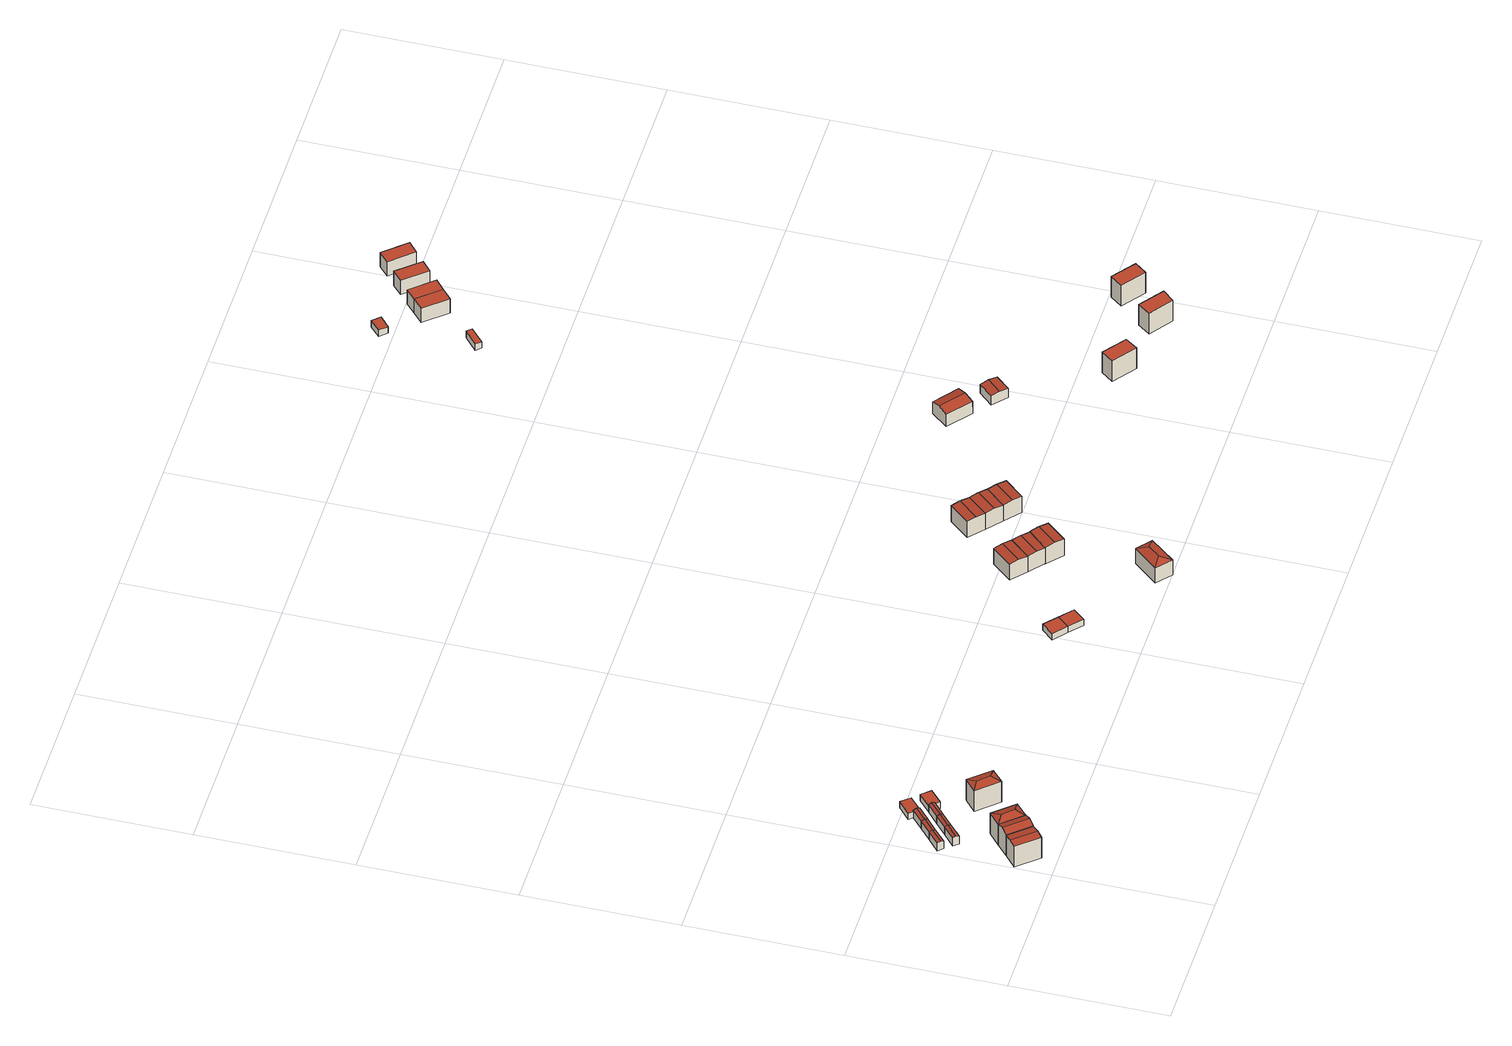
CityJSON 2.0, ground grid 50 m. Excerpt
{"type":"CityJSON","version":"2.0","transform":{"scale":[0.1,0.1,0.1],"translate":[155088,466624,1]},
"CityObjects":{
"building1":{"type":"Building","attributes":{"b3_bag_bag_overlap":0,"b3_bouwlagen":3,"b3_dak_type":"slanted","b3_extrusie":"standard","b3_h_dak_50p":9.52,"b3_h_dak_70p":9.75,"b3_h_dak_max":9.91,"b3_h_dak_min":7.19,"b3_h_maaiveld":1.53,"b3_is_glas_dak":false,"b3_kas_warenhuis":false,"b3_kwaliteitsindicator":true,"b3_mutatie_ahn3_ahn4":false,"b3_mutatie_ahn4_ahn5":false,"b3_n_nok":0,"b3_n_vlakken":3,"b3_opp_buitenmuur":74.04,"b3_opp_dak_plat":0,"b3_opp_dak_schuin":56.73,"b3_opp_grond":48.84,"b3_opp_scheidingsmuur":134.85,"b3_rmse_lod12":1,"b3_rmse_lod13":1,"b3_rmse_lod22":0.161,"b3_t_run":42,"b3_val3dity_lod12":"[]","b3_val3dity_lod13":"[]","b3_val3dity_lod22":"[]","b3_volume_lod12":401.42,"b3_volume_lod13":401.42,"b3_volume_lod22":375.68,"geconstateerd":false,"oorspronkelijkbouwjaar":1994,"status":"Pand in gebruik"},"children":["building1-1"]},
"building1-1":{"type":"BuildingPart","parents":["building1"],"geometry":[{"type":"Solid","lod":"2.2","boundaries":[[[[0,1,2,3]],[[4,5,6,1,0]],[[7,6,5,8]],[[6,7,2,1]],[[7,8,9,3,2]],[[4,9,8,5]],[[9,4,0,3]]]],"semantics":{"surfaces":[{"type":"GroundSurface"},{"type":"WallSurface"},{"type":"RoofSurface"}],"values":[[0,1,2,1,1,2,1]]}}]},
"building2":{"type":"Building","attributes":{"b3_bag_bag_overlap":0,"b3_bouwlagen":3,"b3_dak_type":"slanted","b3_extrusie":"standard","b3_h_dak_50p":9.51,"b3_h_dak_70p":9.72,"b3_h_dak_max":9.91,"b3_h_dak_min":7.15,"b3_h_maaiveld":1.53,"b3_is_glas_dak":false,"b3_kas_warenhuis":false,"b3_kwaliteitsindicator":true,"b3_mutatie_ahn3_ahn4":false,"b3_mutatie_ahn4_ahn5":false,"b3_n_nok":0,"b3_n_vlakken":3,"b3_opp_buitenmuur":68.43,"b3_opp_dak_plat":0,"b3_opp_dak_schuin":55.12,"b3_opp_grond":47.16,"b3_opp_scheidingsmuur":134.85,"b3_rmse_lod12":1.02,"b3_rmse_lod13":1.02,"b3_rmse_lod22":0.147,"b3_t_run":30,"b3_val3dity_lod12":"[]","b3_val3dity_lod13":"[]","b3_val3dity_lod22":"[]","b3_volume_lod12":387.83,"b3_volume_lod13":387.83,"b3_volume_lod22":359.53,"geconstateerd":false,"oorspronkelijkbouwjaar":1994,"status":"Pand in gebruik"},"children":["building2-1"]},
"building2-1":{"type":"BuildingPart","parents":["building2"],"geometry":[{"type":"Solid","lod":"2.2","boundaries":[[[[2,1,10,11]],[[12,13,14,15]],[[13,12,1,2]],[[12,15,16,10,1]],[[17,16,15,14]],[[16,17,11,10]],[[17,14,13,2,11]]]],"semantics":{"surfaces":[{"type":"GroundSurface"},{"type":"RoofSurface"},{"type":"WallSurface"}],"values":[[0,1,2,2,1,2,2]]}}]},
"building3":{"type":"Building","attributes":{"b3_bag_bag_overlap":0,"b3_dak_type":"slanted","b3_extrusie":"standard","b3_h_dak_50p":4.63,"b3_h_dak_70p":4.72,"b3_h_dak_max":4.8,"b3_h_dak_min":3.92,"b3_h_maaiveld":1.57,"b3_h_nok":4.97,"b3_is_glas_dak":false,"b3_kas_warenhuis":false,"b3_kwaliteitsindicator":true,"b3_mutatie_ahn3_ahn4":false,"b3_mutatie_ahn4_ahn5":false,"b3_n_nok":1,"b3_n_vlakken":2,"b3_opp_buitenmuur":28.34,"b3_opp_dak_plat":0,"b3_opp_dak_schuin":14.18,"b3_opp_grond":11.33,"b3_opp_scheidingsmuur":12.16,"b3_rmse_lod12":0.312,"b3_rmse_lod13":0.312,"b3_rmse_lod22":0.0789,"b3_t_run":12,"b3_val3dity_lod12":"[]","b3_val3dity_lod13":"[]","b3_val3dity_lod22":"[]","b3_volume_lod12":35.59,"b3_volume_lod13":35.59,"b3_volume_lod22":33.63,"geconstateerd":false,"oorspronkelijkbouwjaar":1994,"status":"Pand in gebruik"},"children":["building3-1"]},
"building3-1":{"type":"BuildingPart","parents":["building3"],"geometry":[{"type":"Solid","lod":"2.2","boundaries":[[[[18,19,20,21]],[[22,23,24,19,18]],[[25,24,23,26]],[[24,25,20,19]],[[25,26,27,21,20]],[[22,27,26,23]],[[27,22,18,21]]]],"semantics":{"surfaces":[{"type":"GroundSurface"},{"type":"WallSurface"},{"type":"RoofSurface"}],"values":[[0,1,2,1,1,2,1]]}}]},
"building4":{"type":"Building","attributes":{"b3_bag_bag_overlap":0,"b3_dak_type":"slanted","b3_extrusie":"standard","b3_h_dak_50p":4.62,"b3_h_dak_70p":4.72,"b3_h_dak_max":4.79,"b3_h_dak_min":3.93,"b3_h_maaiveld":1.57,"b3_h_nok":4.95,"b3_is_glas_dak":false,"b3_kas_warenhuis":false,"b3_kwaliteitsindicator":true,"b3_mutatie_ahn3_ahn4":false,"b3_mutatie_ahn4_ahn5":false,"b3_n_nok":1,"b3_n_vlakken":2,"b3_opp_buitenmuur":28.19,"b3_opp_dak_plat":0,"b3_opp_dak_schuin":14.61,"b3_opp_grond":11.36,"b3_opp_scheidingsmuur":12.05,"b3_rmse_lod12":0.402,"b3_rmse_lod13":0.402,"b3_rmse_lod22":0.272,"b3_t_run":13,"b3_val3dity_lod12":"[]","b3_val3dity_lod13":"[]","b3_val3dity_lod22":"[]","b3_volume_lod12":35.71,"b3_volume_lod13":35.71,"b3_volume_lod22":33.61,"geconstateerd":false,"oorspronkelijkbouwjaar":1994,"status":"Pand in gebruik"},"children":["building4-1"]},
"building4-1":{"type":"BuildingPart","parents":["building4"],"geometry":[{"type":"Solid","lod":"2.2","boundaries":[[[[28,29,30,31]],[[32,33,34,29,28]],[[35,34,33,36]],[[34,35,30,29]],[[35,36,37,31,30]],[[32,37,36,33]],[[37,32,28,31]]]],"semantics":{"surfaces":[{"type":"GroundSurface"},{"type":"WallSurface"},{"type":"RoofSurface"}],"values":[[0,1,2,1,1,2,1]]}}]},
"building5":{"type":"Building","attributes":{"b3_bag_bag_overlap":0,"b3_bouwlagen":3,"b3_dak_type":"slanted","b3_extrusie":"standard","b3_h_dak_50p":9.53,"b3_h_dak_70p":9.75,"b3_h_dak_max":9.91,"b3_h_dak_min":7.16,"b3_h_maaiveld":1.53,"b3_is_glas_dak":false,"b3_kas_warenhuis":false,"b3_kwaliteitsindicator":true,"b3_mutatie_ahn3_ahn4":false,"b3_mutatie_ahn4_ahn5":false,"b3_n_nok":0,"b3_n_vlakken":4,"b3_opp_buitenmuur":75.89,"b3_opp_dak_plat":0,"b3_opp_dak_schuin":58,"b3_opp_grond":49.68,"b3_opp_scheidingsmuur":134.4,"b3_rmse_lod12":0.988,"b3_rmse_lod13":0.988,"b3_rmse_lod22":0.131,"b3_t_run":31,"b3_val3dity_lod12":"[]","b3_val3dity_lod13":"[]","b3_val3dity_lod22":"[]","b3_volume_lod12":408.2,"b3_volume_lod13":408.2,"b3_volume_lod22":381.94,"geconstateerd":false,"oorspronkelijkbouwjaar":1994,"status":"Pand in gebruik"},"children":["building5-1"]},
"building5-1":{"type":"BuildingPart","parents":["building5"],"geometry":[{"type":"Solid","lod":"2.2","boundaries":[[[[10,38,39,11]],[[40,41,42]],[[41,40,38,10]],[[43,40,42,44]],[[40,43,39,38]],[[45,43,44]],[[43,45,11,39]],[[41,45,44,42]],[[45,41,10,11]]]],"semantics":{"surfaces":[{"type":"GroundSurface"},{"type":"RoofSurface"},{"type":"WallSurface"}],"values":[[0,1,2,1,2,1,2,1,2]]}}]},
"building6":{"type":"Building","attributes":{"b3_bag_bag_overlap":0,"b3_dak_type":"slanted","b3_extrusie":"standard","b3_h_dak_50p":4.6,"b3_h_dak_70p":4.71,"b3_h_dak_max":4.78,"b3_h_dak_min":4.01,"b3_h_maaiveld":1.56,"b3_h_nok":4.95,"b3_is_glas_dak":false,"b3_kas_warenhuis":false,"b3_kwaliteitsindicator":true,"b3_mutatie_ahn3_ahn4":false,"b3_mutatie_ahn4_ahn5":false,"b3_n_nok":1,"b3_n_vlakken":2,"b3_opp_buitenmuur":26.97,"b3_opp_dak_plat":0,"b3_opp_dak_schuin":14.06,"b3_opp_grond":10.9,"b3_opp_scheidingsmuur":12.14,"b3_rmse_lod12":0.301,"b3_rmse_lod13":0.301,"b3_rmse_lod22":0.0659,"b3_t_run":17,"b3_val3dity_lod12":"[]","b3_val3dity_lod13":"[]","b3_val3dity_lod22":"[]","b3_volume_lod12":34.21,"b3_volume_lod13":34.21,"b3_volume_lod22":32.35,"geconstateerd":false,"oorspronkelijkbouwjaar":1994,"status":"Pand in gebruik"},"children":["building6-1"]},
"building6-1":{"type":"BuildingPart","parents":["building6"],"geometry":[{"type":"Solid","lod":"2.2","boundaries":[[[[21,20,46,47]],[[27,26,25,20,21]],[[48,25,26,49]],[[25,48,46,20]],[[48,49,50,47,46]],[[27,50,49,26]],[[50,27,21,47]]]],"semantics":{"surfaces":[{"type":"GroundSurface"},{"type":"WallSurface"},{"type":"RoofSurface"}],"values":[[0,1,2,1,1,2,1]]}}]},
"building7":{"type":"Building","attributes":{"b3_bag_bag_overlap":0,"b3_dak_type":"slanted","b3_extrusie":"standard","b3_h_dak_50p":4.61,"b3_h_dak_70p":4.72,"b3_h_dak_max":4.78,"b3_h_dak_min":3.89,"b3_h_maaiveld":1.56,"b3_h_nok":5,"b3_is_glas_dak":false,"b3_kas_warenhuis":false,"b3_kwaliteitsindicator":true,"b3_mutatie_ahn3_ahn4":false,"b3_mutatie_ahn4_ahn5":false,"b3_n_nok":1,"b3_n_vlakken":2,"b3_opp_buitenmuur":26.69,"b3_opp_dak_plat":0,"b3_opp_dak_schuin":14.46,"b3_opp_grond":10.88,"b3_opp_scheidingsmuur":12.08,"b3_rmse_lod12":0.325,"b3_rmse_lod13":0.325,"b3_rmse_lod22":0.0771,"b3_t_run":12,"b3_val3dity_lod12":"[]","b3_val3dity_lod13":"[]","b3_val3dity_lod22":"[]","b3_volume_lod12":34.11,"b3_volume_lod13":34.11,"b3_volume_lod22":32.23,"geconstateerd":false,"oorspronkelijkbouwjaar":1994,"status":"Pand in gebruik"},"children":["building7-1"]},
"building7-1":{"type":"BuildingPart","parents":["building7"],"geometry":[{"type":"Solid","lod":"2.2","boundaries":[[[[51,52,31,30]],[[53,54,55,52,51]],[[37,55,54,36]],[[55,37,31,52]],[[37,36,35,30,31]],[[53,35,36,54]],[[35,53,51,30]]]],"semantics":{"surfaces":[{"type":"GroundSurface"},{"type":"WallSurface"},{"type":"RoofSurface"}],"values":[[0,1,2,1,1,2,1]]}}]},
"building8":{"type":"Building","attributes":{"b3_bag_bag_overlap":0,"b3_dak_type":"slanted","b3_extrusie":"standard","b3_h_dak_50p":4.61,"b3_h_dak_70p":4.71,"b3_h_dak_max":4.78,"b3_h_dak_min":3.95,"b3_h_maaiveld":1.56,"b3_h_nok":4.93,"b3_is_glas_dak":false,"b3_kas_warenhuis":false,"b3_kwaliteitsindicator":true,"b3_mutatie_ahn3_ahn4":false,"b3_mutatie_ahn4_ahn5":false,"b3_n_nok":1,"b3_n_vlakken":2,"b3_opp_buitenmuur":28.43,"b3_opp_dak_plat":0,"b3_opp_dak_schuin":14.46,"b3_opp_grond":11.21,"b3_opp_scheidingsmuur":11.11,"b3_rmse_lod12":0.313,"b3_rmse_lod13":0.313,"b3_rmse_lod22":0.0744,"b3_t_run":16,"b3_val3dity_lod12":"[]","b3_val3dity_lod13":"[]","b3_val3dity_lod22":"[]","b3_volume_lod12":35.08,"b3_volume_lod13":35.08,"b3_volume_lod22":33.01,"geconstateerd":false,"oorspronkelijkbouwjaar":1994,"status":"Pand in gebruik"},"children":["building8-1"]},
"building8-1":{"type":"BuildingPart","parents":["building8"],"geometry":[{"type":"Solid","lod":"2.2","boundaries":[[[[56,57,47,46]],[[58,59,60,57,56]],[[50,60,59,49]],[[60,50,47,57]],[[50,49,48,46,47]],[[58,48,49,59]],[[48,58,56,46]]]],"semantics":{"surfaces":[{"type":"GroundSurface"},{"type":"WallSurface"},{"type":"RoofSurface"}],"values":[[0,1,2,1,1,2,1]]}}]},
"building9":{"type":"Building","attributes":{"b3_bag_bag_overlap":0,"b3_dak_type":"slanted","b3_extrusie":"standard","b3_h_dak_50p":4.61,"b3_h_dak_70p":4.72,"b3_h_dak_max":4.79,"b3_h_dak_min":3.99,"b3_h_maaiveld":1.56,"b3_h_nok":4.92,"b3_is_glas_dak":false,"b3_kas_warenhuis":false,"b3_kwaliteitsindicator":true,"b3_mutatie_ahn3_ahn4":false,"b3_mutatie_ahn4_ahn5":false,"b3_n_nok":1,"b3_n_vlakken":2,"b3_opp_buitenmuur":29.26,"b3_opp_dak_plat":0,"b3_opp_dak_schuin":14.41,"b3_opp_grond":11.34,"b3_opp_scheidingsmuur":11.17,"b3_rmse_lod12":0.313,"b3_rmse_lod13":0.313,"b3_rmse_lod22":0.076,"b3_t_run":12,"b3_val3dity_lod12":"[]","b3_val3dity_lod13":"[]","b3_val3dity_lod22":"[]","b3_volume_lod12":35.74,"b3_volume_lod13":35.74,"b3_volume_lod22":33.58,"geconstateerd":false,"oorspronkelijkbouwjaar":1994,"status":"Pand in gebruik"},"children":["building9-1"]},
"building9-1":{"type":"BuildingPart","parents":["building9"],"geometry":[{"type":"Solid","lod":"2.2","boundaries":[[[[61,52,51,62]],[[55,63,64,54]],[[63,55,52,61]],[[55,54,53,51,52]],[[65,53,54,64]],[[53,65,62,51]],[[65,64,63,61,62]]]],"semantics":{"surfaces":[{"type":"GroundSurface"},{"type":"RoofSurface"},{"type":"WallSurface"}],"values":[[0,1,2,2,1,2,2]]}}]},
"building10":{"type":"Building","attributes":{"b3_bag_bag_overlap":0,"b3_dak_type":"horizontal","b3_extrusie":"standard","b3_h_dak_50p":4.01,"b3_h_dak_70p":4.02,"b3_h_dak_max":4.1,"b3_h_dak_min":3.96,"b3_h_maaiveld":1.59,"b3_is_glas_dak":false,"b3_kas_warenhuis":false,"b3_kwaliteitsindicator":true,"b3_mutatie_ahn3_ahn4":false,"b3_mutatie_ahn4_ahn5":false,"b3_n_nok":0,"b3_n_vlakken":1,"b3_opp_buitenmuur":40.95,"b3_opp_dak_plat":21.65,"b3_opp_dak_schuin":0,"b3_opp_grond":21.65,"b3_opp_scheidingsmuur":5.01,"b3_rmse_lod12":0.047,"b3_rmse_lod13":0.047,"b3_rmse_lod22":0.0465,"b3_t_run":29,"b3_val3dity_lod12":"[]","b3_val3dity_lod13":"[]","b3_val3dity_lod22":"[]","b3_volume_lod12":52.52,"b3_volume_lod13":52.52,"b3_volume_lod22":52.41,"geconstateerd":false,"oorspronkelijkbouwjaar":1994,"status":"Pand in gebruik"},"children":["building10-1"]},
"building10-1":{"type":"BuildingPart","parents":["building10"],"geometry":[{"type":"Solid","lod":"2.2","boundaries":[[[[66,57,67,68]],[[69,70,71,72]],[[72,71,57,66]],[[71,70,67,57]],[[70,69,68,67]],[[69,72,66,68]]]],"semantics":{"surfaces":[{"type":"GroundSurface"},{"type":"RoofSurface"},{"type":"WallSurface"}],"values":[[0,1,2,2,2,2]]}}]},
"building11":{"type":"Building","attributes":{"b3_bag_bag_overlap":0,"b3_dak_type":"horizontal","b3_extrusie":"standard","b3_h_dak_50p":4.05,"b3_h_dak_70p":4.07,"b3_h_dak_max":4.11,"b3_h_dak_min":3.97,"b3_h_maaiveld":1.59,"b3_is_glas_dak":false,"b3_kas_warenhuis":false,"b3_kwaliteitsindicator":true,"b3_mutatie_ahn3_ahn4":false,"b3_mutatie_ahn4_ahn5":false,"b3_n_nok":0,"b3_n_vlakken":1,"b3_opp_buitenmuur":41.23,"b3_opp_dak_plat":21.29,"b3_opp_dak_schuin":0,"b3_opp_grond":21.29,"b3_opp_scheidingsmuur":5.08,"b3_rmse_lod12":0.0457,"b3_rmse_lod13":0.0457,"b3_rmse_lod22":0.0435,"b3_t_run":25,"b3_val3dity_lod12":"[]","b3_val3dity_lod13":"[]","b3_val3dity_lod22":"[]","b3_volume_lod12":52.64,"b3_volume_lod13":52.64,"b3_volume_lod22":52.43,"geconstateerd":false,"oorspronkelijkbouwjaar":1994,"status":"Pand in gebruik"},"children":["building11-1"]},
"building11-1":{"type":"BuildingPart","parents":["building11"],"geometry":[{"type":"Solid","lod":"2.2","boundaries":[[[[62,73,74,75]],[[76,77,78,79]],[[79,78,73,62]],[[78,77,74,73]],[[77,76,75,74]],[[76,79,62,75]]]],"semantics":{"surfaces":[{"type":"GroundSurface"},{"type":"RoofSurface"},{"type":"WallSurface"}],"values":[[0,1,2,2,2,2]]}}]},
"building12":{"type":"Building","attributes":{"b3_bag_bag_overlap":0,"b3_bouwlagen":3,"b3_dak_type":"slanted","b3_extrusie":"standard","b3_h_dak_50p":9.56,"b3_h_dak_70p":9.76,"b3_h_dak_max":9.97,"b3_h_dak_min":7.17,"b3_h_maaiveld":1.52,"b3_is_glas_dak":false,"b3_kas_warenhuis":false,"b3_kwaliteitsindicator":true,"b3_mutatie_ahn3_ahn4":false,"b3_mutatie_ahn4_ahn5":false,"b3_n_nok":0,"b3_n_vlakken":4,"b3_opp_buitenmuur":71.1,"b3_opp_dak_plat":25.28,"b3_opp_dak_schuin":40.22,"b3_opp_grond":49.73,"b3_opp_scheidingsmuur":135.54,"b3_rmse_lod12":0.957,"b3_rmse_lod13":0.957,"b3_rmse_lod22":0.273,"b3_t_run":45,"b3_val3dity_lod12":"[]","b3_val3dity_lod13":"[]","b3_val3dity_lod22":"[]","b3_volume_lod12":410.3,"b3_volume_lod13":410.3,"b3_volume_lod22":379.09,"geconstateerd":false,"oorspronkelijkbouwjaar":1994,"status":"Pand in gebruik"},"children":["building12-1"]},
"building12-1":{"type":"BuildingPart","parents":["building12"],"geometry":[{"type":"Solid","lod":"2.2","boundaries":[[[[80,81,82,83]],[[84,85,86,87]],[[85,84,81,80]],[[88,84,87]],[[84,88,82,81]],[[89,88,87,86]],[[88,89,83,82]],[[85,89,86]],[[89,85,80,83]]]],"semantics":{"surfaces":[{"type":"GroundSurface"},{"type":"RoofSurface"},{"type":"WallSurface"}],"values":[[0,1,2,1,2,1,2,1,2]]}}]},
"building13":{"type":"Building","attributes":{"b3_bag_bag_overlap":0,"b3_dak_type":"horizontal","b3_extrusie":"standard","b3_h_dak_50p":3.81,"b3_h_dak_70p":3.83,"b3_h_dak_max":3.86,"b3_h_dak_min":3.73,"b3_h_maaiveld":1.43,"b3_is_glas_dak":false,"b3_kas_warenhuis":false,"b3_kwaliteitsindicator":true,"b3_mutatie_ahn3_ahn4":false,"b3_mutatie_ahn4_ahn5":false,"b3_n_nok":0,"b3_n_vlakken":1,"b3_opp_buitenmuur":38.67,"b3_opp_dak_plat":28.37,"b3_opp_dak_schuin":0,"b3_opp_grond":28.37,"b3_opp_scheidingsmuur":11.99,"b3_rmse_lod12":0.041,"b3_rmse_lod13":0.041,"b3_rmse_lod22":0.0344,"b3_t_run":20,"b3_val3dity_lod12":"[]","b3_val3dity_lod13":"[]","b3_val3dity_lod22":"[]","b3_volume_lod12":67.95,"b3_volume_lod13":67.95,"b3_volume_lod22":67.34,"geconstateerd":false,"oorspronkelijkbouwjaar":2016,"status":"Pand in gebruik"},"children":["building13-1"]},
"building13-1":{"type":"BuildingPart","parents":["building13"],"geometry":[{"type":"Solid","lod":"2.2","boundaries":[[[[90,91,92,93]],[[94,95,96,97]],[[97,96,91,90]],[[96,95,92,91]],[[95,94,93,92]],[[94,97,90,93]]]],"semantics":{"surfaces":[{"type":"GroundSurface"},{"type":"RoofSurface"},{"type":"WallSurface"}],"values":[[0,1,2,2,2,2]]}}]},
"building14":{"type":"Building","attributes":{"b3_bag_bag_overlap":0,"b3_dak_type":"horizontal","b3_extrusie":"standard","b3_h_dak_50p":3.81,"b3_h_dak_70p":3.83,"b3_h_dak_max":3.86,"b3_h_dak_min":3.75,"b3_h_maaiveld":1.44,"b3_is_glas_dak":false,"b3_kas_warenhuis":false,"b3_kwaliteitsindicator":true,"b3_mutatie_ahn3_ahn4":false,"b3_mutatie_ahn4_ahn5":false,"b3_n_nok":0,"b3_n_vlakken":1,"b3_opp_buitenmuur":38.55,"b3_opp_dak_plat":28.36,"b3_opp_dak_schuin":0,"b3_opp_grond":28.36,"b3_opp_scheidingsmuur":11.99,"b3_rmse_lod12":0.0366,"b3_rmse_lod13":0.0366,"b3_rmse_lod22":0.0295,"b3_t_run":22,"b3_val3dity_lod12":"[]","b3_val3dity_lod13":"[]","b3_val3dity_lod22":"[]","b3_volume_lod12":67.78,"b3_volume_lod13":67.78,"b3_volume_lod22":67.19,"geconstateerd":false,"oorspronkelijkbouwjaar":2016,"status":"Pand in gebruik"},"children":["building14-1"]},
"building14-1":{"type":"BuildingPart","parents":["building14"],"geometry":[{"type":"Solid","lod":"2.2","boundaries":[[[[98,99,91,90]],[[97,96,100,101]],[[101,100,99,98]],[[100,96,91,99]],[[96,97,90,91]],[[97,101,98,90]]]],"semantics":{"surfaces":[{"type":"GroundSurface"},{"type":"RoofSurface"},{"type":"WallSurface"}],"values":[[0,1,2,2,2,2]]}}]},
"building15":{"type":"Building","attributes":{"b3_bag_bag_overlap":0,"b3_bouwlagen":2,"b3_dak_type":"slanted","b3_extrusie":"standard","b3_h_dak_50p":7.45,"b3_h_dak_70p":7.63,"b3_h_dak_max":7.9,"b3_h_dak_min":6.84,"b3_h_maaiveld":1.47,"b3_h_nok":7.95,"b3_is_glas_dak":false,"b3_kas_warenhuis":false,"b3_kwaliteitsindicator":true,"b3_mutatie_ahn3_ahn4":false,"b3_mutatie_ahn4_ahn5":false,"b3_n_nok":2,"b3_n_vlakken":4,"b3_opp_buitenmuur":113.04,"b3_opp_dak_plat":0,"b3_opp_dak_schuin":67.94,"b3_opp_grond":63.61,"b3_opp_scheidingsmuur":76.92,"b3_rmse_lod12":0.431,"b3_rmse_lod13":0.431,"b3_rmse_lod22":0.135,"b3_t_run":28,"b3_val3dity_lod12":"[]","b3_val3dity_lod13":"[]","b3_val3dity_lod22":"[]","b3_volume_lod12":392.26,"b3_volume_lod13":392.26,"b3_volume_lod22":375.68,"geconstateerd":false,"oorspronkelijkbouwjaar":1994,"status":"Pand in gebruik"},"children":["building15-1"]},
"building15-1":{"type":"BuildingPart","parents":["building15"],"geometry":[{"type":"Solid","lod":"2.2","boundaries":[[[[102,103,104,105]],[[106,107,108]],[[107,106,103,102]],[[109,106,108,110]],[[106,109,104,103]],[[111,109,110]],[[109,111,105,104]],[[107,111,110,108]],[[111,107,102,105]]]],"semantics":{"surfaces":[{"type":"GroundSurface"},{"type":"RoofSurface"},{"type":"WallSurface"}],"values":[[0,1,2,1,2,1,2,1,2]]}}]},
"building16":{"type":"Building","attributes":{"b3_bag_bag_overlap":0,"b3_bouwlagen":2,"b3_dak_type":"slanted","b3_extrusie":"standard","b3_h_dak_50p":7.99,"b3_h_dak_70p":8.03,"b3_h_dak_max":8.23,"b3_h_dak_min":5.36,"b3_h_maaiveld":1.73,"b3_is_glas_dak":false,"b3_kas_warenhuis":false,"b3_kwaliteitsindicator":true,"b3_mutatie_ahn3_ahn4":false,"b3_mutatie_ahn4_ahn5":false,"b3_n_nok":0,"b3_n_vlakken":2,"b3_opp_buitenmuur":82.35,"b3_opp_dak_plat":43.15,"b3_opp_dak_schuin":10.98,"b3_opp_grond":54.03,"b3_opp_scheidingsmuur":97.21,"b3_rmse_lod12":1.06,"b3_rmse_lod13":1.06,"b3_rmse_lod22":0.0779,"b3_t_run":32,"b3_val3dity_lod12":"[]","b3_val3dity_lod13":"[]","b3_val3dity_lod22":"[]","b3_volume_lod12":340.74,"b3_volume_lod13":340.74,"b3_volume_lod22":311.83,"geconstateerd":false,"oorspronkelijkbouwjaar":2017,"status":"Pand in gebruik"},"children":["building16-1"]},
"building16-1":{"type":"BuildingPart","parents":["building16"],"geometry":[{"type":"Solid","lod":"2.2","boundaries":[[[[112,113,114,115]],[[116,117,118,119]],[[117,116,113,112]],[[116,119,120,114,113]],[[121,120,119,118]],[[120,121,115,114]],[[121,118,117,112,115]]]],"semantics":{"surfaces":[{"type":"GroundSurface"},{"type":"RoofSurface"},{"type":"WallSurface"}],"values":[[0,1,2,2,1,2,2]]}}]},
"building17":{"type":"Building","attributes":{"b3_bag_bag_overlap":0,"b3_bouwlagen":2,"b3_dak_type":"slanted","b3_extrusie":"standard","b3_h_dak_50p":7.98,"b3_h_dak_70p":8.02,"b3_h_dak_max":8.23,"b3_h_dak_min":5.36,"b3_h_maaiveld":1.72,"b3_is_glas_dak":false,"b3_kas_warenhuis":false,"b3_kwaliteitsindicator":true,"b3_mutatie_ahn3_ahn4":false,"b3_mutatie_ahn4_ahn5":false,"b3_n_nok":0,"b3_n_vlakken":2,"b3_opp_buitenmuur":82.14,"b3_opp_dak_plat":44.49,"b3_opp_dak_schuin":9.6,"b3_opp_grond":54.03,"b3_opp_scheidingsmuur":98.11,"b3_rmse_lod12":1.08,"b3_rmse_lod13":1.08,"b3_rmse_lod22":0.112,"b3_t_run":33,"b3_val3dity_lod12":"[]","b3_val3dity_lod13":"[]","b3_val3dity_lod22":"[]","b3_volume_lod12":340.7,"b3_volume_lod13":340.7,"b3_volume_lod22":315.45,"geconstateerd":false,"oorspronkelijkbouwjaar":2017,"status":"Pand in gebruik"},"children":["building17-1"]},
"building17-1":{"type":"BuildingPart","parents":["building17"],"geometry":[{"type":"Solid","lod":"2.2","boundaries":[[[[122,113,112,123]],[[124,125,116,113,122]],[[117,116,125,126]],[[116,117,112,113]],[[117,126,127,123,112]],[[124,127,126,125]],[[127,124,122,123]]]],"semantics":{"surfaces":[{"type":"GroundSurface"},{"type":"WallSurface"},{"type":"RoofSurface"}],"values":[[0,1,2,1,1,2,1]]}}]},
"building18":{"type":"Building","attributes":{"b3_bag_bag_overlap":0,"b3_bouwlagen":2,"b3_dak_type":"slanted","b3_extrusie":"standard","b3_h_dak_50p":8.01,"b3_h_dak_70p":8.05,"b3_h_dak_max":8.24,"b3_h_dak_min":5.38,"b3_h_maaiveld":1.65,"b3_is_glas_dak":false,"b3_kas_warenhuis":false,"b3_kwaliteitsindicator":true,"b3_mutatie_ahn3_ahn4":false,"b3_mutatie_ahn4_ahn5":false,"b3_n_nok":0,"b3_n_vlakken":2,"b3_opp_buitenmuur":136.09,"b3_opp_dak_plat":44.52,"b3_opp_dak_schuin":11.62,"b3_opp_grond":56.04,"b3_opp_scheidingsmuur":49.39,"b3_rmse_lod12":1.02,"b3_rmse_lod13":1.02,"b3_rmse_lod22":0.0842,"b3_t_run":31,"b3_val3dity_lod12":"[]","b3_val3dity_lod13":"[]","b3_val3dity_lod22":"[]","b3_volume_lod12":358.83,"b3_volume_lod13":358.83,"b3_volume_lod22":328.36,"geconstateerd":false,"oorspronkelijkbouwjaar":2017,"status":"Pand in gebruik"},"children":["building18-1"]},
"building18-1":{"type":"BuildingPart","parents":["building18"],"geometry":[{"type":"Solid","lod":"2.2","boundaries":[[[[128,129,130,131]],[[132,133,134,129,128]],[[135,134,133,136]],[[134,135,130,129]],[[135,136,137,131,130]],[[132,137,136,133]],[[137,132,128,131]]]],"semantics":{"surfaces":[{"type":"GroundSurface"},{"type":"WallSurface"},{"type":"RoofSurface"}],"values":[[0,1,2,1,1,2,1]]}}]},
"building19":{"type":"Building","attributes":{"b3_bag_bag_overlap":0,"b3_bouwlagen":2,"b3_dak_type":"slanted","b3_extrusie":"standard","b3_h_dak_50p":7.99,"b3_h_dak_70p":8.02,"b3_h_dak_max":8.24,"b3_h_dak_min":5.36,"b3_h_maaiveld":1.64,"b3_is_glas_dak":false,"b3_kas_warenhuis":false,"b3_kwaliteitsindicator":true,"b3_mutatie_ahn3_ahn4":false,"b3_mutatie_ahn4_ahn5":false,"b3_n_nok":0,"b3_n_vlakken":2,"b3_opp_buitenmuur":83.41,"b3_opp_dak_plat":43.44,"b3_opp_dak_schuin":10.67,"b3_opp_grond":54.01,"b3_opp_scheidingsmuur":99.03,"b3_rmse_lod12":1.08,"b3_rmse_lod13":1.08,"b3_rmse_lod22":0.0933,"b3_t_run":32,"b3_val3dity_lod12":"[]","b3_val3dity_lod13":"[]","b3_val3dity_lod22":"[]","b3_volume_lod12":345.24,"b3_volume_lod13":345.24,"b3_volume_lod22":317.48,"geconstateerd":false,"oorspronkelijkbouwjaar":2017,"status":"Pand in gebruik"},"children":["building19-1"]},
"building19-1":{"type":"BuildingPart","parents":["building19"],"geometry":[{"type":"Solid","lod":"2.2","boundaries":[[[[138,139,140,141]],[[142,143,144,139,138]],[[145,144,143,146]],[[144,145,140,139]],[[145,146,147,141,140]],[[142,147,146,143]],[[147,142,138,141]]]],"semantics":{"surfaces":[{"type":"GroundSurface"},{"type":"WallSurface"},{"type":"RoofSurface"}],"values":[[0,1,2,1,1,2,1]]}}]},
"building20":{"type":"Building","attributes":{"b3_bag_bag_overlap":0,"b3_bouwlagen":2,"b3_dak_type":"slanted","b3_extrusie":"standard","b3_h_dak_50p":7.99,"b3_h_dak_70p":8.02,"b3_h_dak_max":8.24,"b3_h_dak_min":5.35,"b3_h_maaiveld":1.64,"b3_is_glas_dak":false,"b3_kas_warenhuis":false,"b3_kwaliteitsindicator":true,"b3_mutatie_ahn3_ahn4":false,"b3_mutatie_ahn4_ahn5":false,"b3_n_nok":0,"b3_n_vlakken":2,"b3_opp_buitenmuur":84.37,"b3_opp_dak_plat":44.45,"b3_opp_dak_schuin":9.64,"b3_opp_grond":54.01,"b3_opp_scheidingsmuur":98.82,"b3_rmse_lod12":1.1,"b3_rmse_lod13":1.1,"b3_rmse_lod22":0.0819,"b3_t_run":31,"b3_val3dity_lod12":"[]","b3_val3dity_lod13":"[]","b3_val3dity_lod22":"[]","b3_volume_lod12":345.38,"b3_volume_lod13":345.38,"b3_volume_lod22":320.35,"geconstateerd":false,"oorspronkelijkbouwjaar":2017,"status":"Pand in gebruik"},"children":["building20-1"]},
"building20-1":{"type":"BuildingPart","parents":["building20"],"geometry":[{"type":"Solid","lod":"2.2","boundaries":[[[[148,140,139,149]],[[150,151,145,140,148]],[[144,145,151,152]],[[145,144,139,140]],[[144,152,153,149,139]],[[150,153,152,151]],[[153,150,148,149]]]],"semantics":{"surfaces":[{"type":"GroundSurface"},{"type":"WallSurface"},{"type":"RoofSurface"}],"values":[[0,1,2,1,1,2,1]]}}]},
"building21":{"type":"Building","attributes":{"b3_bag_bag_overlap":0,"b3_bouwlagen":2,"b3_dak_type":"multiple horizontal","b3_extrusie":"standard","b3_h_dak_50p":8.01,"b3_h_dak_70p":8.05,"b3_h_dak_max":8.25,"b3_h_dak_min":5.39,"b3_h_maaiveld":1.64,"b3_is_glas_dak":false,"b3_kas_warenhuis":false,"b3_kwaliteitsindicator":true,"b3_mutatie_ahn3_ahn4":false,"b3_mutatie_ahn4_ahn5":false,"b3_n_nok":0,"b3_n_vlakken":2,"b3_opp_buitenmuur":135.69,"b3_opp_dak_plat":56.03,"b3_opp_dak_schuin":0,"b3_opp_grond":56.03,"b3_opp_scheidingsmuur":49.28,"b3_rmse_lod12":1.03,"b3_rmse_lod13":1.03,"b3_rmse_lod22":0.088,"b3_t_run":28,"b3_val3dity_lod12":"[]","b3_val3dity_lod13":"[]","b3_val3dity_lod22":"[]","b3_volume_lod12":358.72,"b3_volume_lod13":358.72,"b3_volume_lod22":331.65,"geconstateerd":false,"oorspronkelijkbouwjaar":2017,"status":"Pand in gebruik"},"children":["building21-1"]},
"building21-1":{"type":"BuildingPart","parents":["building21"],"geometry":[{"type":"Solid","lod":"2.2","boundaries":[[[[149,154,155,148]],[[153,156,157,154,149]],[[158,157,156,159]],[[157,158,155,154]],[[158,159,150,148,155]],[[153,150,159,156]],[[150,153,149,148]]]],"semantics":{"surfaces":[{"type":"GroundSurface"},{"type":"WallSurface"},{"type":"RoofSurface"}],"values":[[0,1,2,1,1,2,1]]}}]},
"building22":{"type":"Building","attributes":{"b3_dak_type":"slanted","b3_extrusie":"standard","b3_h_dak_50p":5.45,"b3_h_dak_70p":6.13,"b3_h_dak_max":7,"b3_h_dak_min":3.76,"b3_h_maaiveld":1.27,"b3_h_nok":7.13,"b3_is_glas_dak":false,"b3_kas_warenhuis":false,"b3_kwaliteitsindicator":true,"b3_mutatie_ahn3_ahn4":false,"b3_mutatie_ahn4_ahn5":false,"b3_n_nok":1,"b3_n_vlakken":2,"b3_opp_buitenmuur":105.74,"b3_opp_dak_plat":0,"b3_opp_dak_schuin":93.54,"b3_opp_grond":66.99,"b3_opp_scheidingsmuur":0,"b3_rmse_lod12":1.17,"b3_rmse_lod13":1.17,"b3_rmse_lod22":0.108,"b3_t_run":41,"b3_val3dity_lod12":"[]","b3_val3dity_lod13":"[]","b3_val3dity_lod22":"[]","b3_volume_lod12":324.52,"b3_volume_lod13":324.52,"b3_volume_lod22":279.43,"geconstateerd":false,"oorspronkelijkbouwjaar":1900,"status":"Pand in gebruik"},"children":["building22-1"]},
"building22-1":{"type":"BuildingPart","parents":["building22"],"geometry":[{"type":"Solid","lod":"2.2","boundaries":[[[[160,161,162,163]],[[164,165,166,161,160]],[[167,166,165,168]],[[166,167,162,161]],[[167,168,169,163,162]],[[164,169,168,165]],[[169,164,160,163]]]],"semantics":{"surfaces":[{"type":"GroundSurface"},{"type":"WallSurface"},{"type":"RoofSurface"}],"values":[[0,1,2,1,1,2,1]]}}]},
"building23":{"type":"Building","attributes":{"b3_dak_type":"slanted","b3_extrusie":"standard","b3_h_dak_50p":4.29,"b3_h_dak_70p":4.68,"b3_h_dak_max":5.27,"b3_h_dak_min":3.2,"b3_h_maaiveld":1.24,"b3_h_nok":5.28,"b3_is_glas_dak":false,"b3_kas_warenhuis":false,"b3_kwaliteitsindicator":true,"b3_mutatie_ahn3_ahn4":false,"b3_mutatie_ahn4_ahn5":false,"b3_n_nok":1,"b3_n_vlakken":2,"b3_opp_buitenmuur":61.09,"b3_opp_dak_plat":0,"b3_opp_dak_schuin":42.93,"b3_opp_grond":35.78,"b3_opp_scheidingsmuur":0,"b3_rmse_lod12":0.71,"b3_rmse_lod13":0.71,"b3_rmse_lod22":0.0323,"b3_t_run":22,"b3_val3dity_lod12":"[]","b3_val3dity_lod13":"[]","b3_val3dity_lod22":"[]","b3_volume_lod12":122.87,"b3_volume_lod13":122.87,"b3_volume_lod22":109.05,"geconstateerd":false,"oorspronkelijkbouwjaar":1900,"status":"Pand in gebruik"},"children":["building23-1"]},
"building23-1":{"type":"BuildingPart","parents":["building23"],"geometry":[{"type":"Solid","lod":"2.2","boundaries":[[[[170,171,172,173]],[[174,175,176,177]],[[175,174,171,170]],[[174,177,178,172,171]],[[179,178,177,176]],[[178,179,173,172]],[[179,176,175,170,173]]]],"semantics":{"surfaces":[{"type":"GroundSurface"},{"type":"RoofSurface"},{"type":"WallSurface"}],"values":[[0,1,2,2,1,2,2]]}}]},
"building24":{"type":"Building","attributes":{"b3_bag_bag_overlap":0,"b3_bouwlagen":3,"b3_dak_type":"horizontal","b3_extrusie":"standard","b3_h_dak_50p":9.93,"b3_h_dak_70p":9.94,"b3_h_dak_max":9.98,"b3_h_dak_min":9.88,"b3_h_maaiveld":1.6,"b3_is_glas_dak":false,"b3_kas_warenhuis":false,"b3_kwaliteitsindicator":true,"b3_mutatie_ahn3_ahn4":false,"b3_mutatie_ahn4_ahn5":false,"b3_n_nok":0,"b3_n_vlakken":1,"b3_opp_buitenmuur":81.52,"b3_opp_dak_plat":44.1,"b3_opp_dak_schuin":0,"b3_opp_grond":44.1,"b3_opp_scheidingsmuur":150.05,"b3_rmse_lod12":0.0318,"b3_rmse_lod13":0.0318,"b3_rmse_lod22":0.0189,"b3_t_run":14,"b3_val3dity_lod12":"[]","b3_val3dity_lod13":"[]","b3_val3dity_lod22":"[]","b3_volume_lod12":367.66,"b3_volume_lod13":367.66,"b3_volume_lod22":367.01,"geconstateerd":false,"oorspronkelijkbouwjaar":1992,"status":"Pand in gebruik"},"children":["building24-1"]},
"building24-1":{"type":"BuildingPart","parents":["building24"],"geometry":[{"type":"Solid","lod":"2.2","boundaries":[[[[180,181,182,183]],[[184,185,186,187]],[[187,186,181,180]],[[186,185,182,181]],[[185,184,183,182]],[[184,187,180,183]]]],"semantics":{"surfaces":[{"type":"GroundSurface"},{"type":"RoofSurface"},{"type":"WallSurface"}],"values":[[0,1,2,2,2,2]]}}]},
"building25":{"type":"Building","attributes":{"b3_dak_type":"horizontal","b3_extrusie":"standard","b3_h_dak_50p":4.05,"b3_h_dak_70p":4.06,"b3_h_dak_max":4.11,"b3_h_dak_min":3.99,"b3_h_maaiveld":1.47,"b3_is_glas_dak":false,"b3_kas_warenhuis":false,"b3_kwaliteitsindicator":true,"b3_mutatie_ahn3_ahn4":false,"b3_mutatie_ahn4_ahn5":false,"b3_n_nok":0,"b3_n_vlakken":1,"b3_opp_buitenmuur":43.11,"b3_opp_dak_plat":13.05,"b3_opp_dak_schuin":0,"b3_opp_grond":13.05,"b3_opp_scheidingsmuur":0,"b3_rmse_lod12":0.0294,"b3_rmse_lod13":0.0294,"b3_rmse_lod22":0.0288,"b3_t_run":16,"b3_val3dity_lod12":"[]","b3_val3dity_lod13":"[]","b3_val3dity_lod22":"[]","b3_volume_lod12":33.77,"b3_volume_lod13":33.77,"b3_volume_lod22":33.71,"geconstateerd":false,"oorspronkelijkbouwjaar":1992,"status":"Pand in gebruik"},"children":["building25-1"]},
"building25-1":{"type":"BuildingPart","parents":["building25"],"geometry":[{"type":"Solid","lod":"2.2","boundaries":[[[[188,189,190,191]],[[192,193,194,195]],[[195,194,189,188]],[[194,193,190,189]],[[193,192,191,190]],[[192,195,188,191]]]],"semantics":{"surfaces":[{"type":"GroundSurface"},{"type":"RoofSurface"},{"type":"WallSurface"}],"values":[[0,1,2,2,2,2]]}}]},
"building26":{"type":"Building","attributes":{"b3_bag_bag_overlap":0,"b3_bouwlagen":3,"b3_dak_type":"horizontal","b3_extrusie":"standard","b3_h_dak_50p":9.9,"b3_h_dak_70p":9.9,"b3_h_dak_max":9.96,"b3_h_dak_min":9.76,"b3_h_maaiveld":1.64,"b3_is_glas_dak":false,"b3_kas_warenhuis":false,"b3_kwaliteitsindicator":true,"b3_mutatie_ahn3_ahn4":false,"b3_mutatie_ahn4_ahn5":false,"b3_n_nok":0,"b3_n_vlakken":1,"b3_opp_buitenmuur":84.68,"b3_opp_dak_plat":44.81,"b3_opp_dak_schuin":0,"b3_opp_grond":44.81,"b3_opp_scheidingsmuur":147.99,"b3_rmse_lod12":0.0952,"b3_rmse_lod13":0.0952,"b3_rmse_lod22":0.0955,"b3_t_run":18,"b3_val3dity_lod12":"[]","b3_val3dity_lod13":"[]","b3_val3dity_lod22":"[]","b3_volume_lod12":370.17,"b3_volume_lod13":370.17,"b3_volume_lod22":369.83,"geconstateerd":false,"oorspronkelijkbouwjaar":1992,"status":"Pand in gebruik"},"children":["building26-1"]},
"building26-1":{"type":"BuildingPart","parents":["building26"],"geometry":[{"type":"Solid","lod":"2.2","boundaries":[[[[196,197,198,199]],[[200,201,202,203]],[[203,202,197,196]],[[202,201,198,197]],[[201,200,199,198]],[[200,203,196,199]]]],"semantics":{"surfaces":[{"type":"GroundSurface"},{"type":"RoofSurface"},{"type":"WallSurface"}],"values":[[0,1,2,2,2,2]]}}]},
"building27":{"type":"Building","attributes":{"b3_dak_type":"horizontal","b3_extrusie":"standard","b3_h_dak_50p":4.07,"b3_h_dak_70p":4.08,"b3_h_dak_max":4.1,"b3_h_dak_min":4,"b3_h_maaiveld":1.5,"b3_is_glas_dak":false,"b3_kas_warenhuis":false,"b3_kwaliteitsindicator":true,"b3_mutatie_ahn3_ahn4":false,"b3_mutatie_ahn4_ahn5":false,"b3_n_nok":0,"b3_n_vlakken":1,"b3_opp_buitenmuur":40.5,"b3_opp_dak_plat":14.96,"b3_opp_dak_schuin":0,"b3_opp_grond":14.96,"b3_opp_scheidingsmuur":0,"b3_rmse_lod12":0.0367,"b3_rmse_lod13":0.0367,"b3_rmse_lod22":0.0346,"b3_t_run":19,"b3_val3dity_lod12":"[]","b3_val3dity_lod13":"[]","b3_val3dity_lod22":"[]","b3_volume_lod12":38.63,"b3_volume_lod13":38.63,"b3_volume_lod22":38.49,"geconstateerd":false,"oorspronkelijkbouwjaar":2003,"status":"Pand in gebruik"},"children":["building27-1"]},
"building27-1":{"type":"BuildingPart","parents":["building27"],"geometry":[{"type":"Solid","lod":"2.2","boundaries":[[[[204,205,206,207]],[[208,209,210,211]],[[211,210,205,204]],[[210,209,206,205]],[[209,208,207,206]],[[208,211,204,207]]]],"semantics":{"surfaces":[{"type":"GroundSurface"},{"type":"RoofSurface"},{"type":"WallSurface"}],"values":[[0,1,2,2,2,2]]}}]},
"building28":{"type":"Building","attributes":{"b3_bag_bag_overlap":0,"b3_bouwlagen":2,"b3_dak_type":"horizontal","b3_extrusie":"standard","b3_h_dak_50p":7.22,"b3_h_dak_70p":7.24,"b3_h_dak_max":7.46,"b3_h_dak_min":7.19,"b3_h_maaiveld":1.46,"b3_is_glas_dak":false,"b3_kas_warenhuis":false,"b3_kwaliteitsindicator":true,"b3_mutatie_ahn3_ahn4":false,"b3_mutatie_ahn4_ahn5":false,"b3_n_nok":0,"b3_n_vlakken":1,"b3_opp_buitenmuur":110.51,"b3_opp_dak_plat":44.68,"b3_opp_dak_schuin":0,"b3_opp_grond":44.67,"b3_opp_scheidingsmuur":54.44,"b3_rmse_lod12":0.0707,"b3_rmse_lod13":0.0707,"b3_rmse_lod22":0.0612,"b3_t_run":37,"b3_val3dity_lod12":"[]","b3_val3dity_lod13":"[]","b3_val3dity_lod22":"[]","b3_volume_lod12":258.12,"b3_volume_lod13":258.12,"b3_volume_lod22":258.44,"geconstateerd":false,"oorspronkelijkbouwjaar":1992,"status":"Pand in gebruik"},"children":["building28-1"]},
"building28-1":{"type":"BuildingPart","parents":["building28"],"geometry":[{"type":"Solid","lod":"2.2","boundaries":[[[[212,213,214,215]],[[216,217,218,219]],[[219,218,213,212]],[[218,217,214,213]],[[217,216,215,214]],[[216,219,212,215]]]],"semantics":{"surfaces":[{"type":"GroundSurface"},{"type":"RoofSurface"},{"type":"WallSurface"}],"values":[[0,1,2,2,2,2]]}}]},
"building29":{"type":"Building","attributes":{"b3_bag_bag_overlap":0,"b3_bouwlagen":3,"b3_dak_type":"horizontal","b3_extrusie":"standard","b3_h_dak_50p":9.9,"b3_h_dak_70p":9.91,"b3_h_dak_max":9.96,"b3_h_dak_min":9.79,"b3_h_maaiveld":1.56,"b3_is_glas_dak":false,"b3_kas_warenhuis":false,"b3_kwaliteitsindicator":true,"b3_mutatie_ahn3_ahn4":false,"b3_mutatie_ahn4_ahn5":false,"b3_n_nok":0,"b3_n_vlakken":1,"b3_opp_buitenmuur":82.12,"b3_opp_dak_plat":44.53,"b3_opp_dak_schuin":0,"b3_opp_grond":44.53,"b3_opp_scheidingsmuur":151.43,"b3_rmse_lod12":0.035,"b3_rmse_lod13":0.035,"b3_rmse_lod22":0.0315,"b3_t_run":19,"b3_val3dity_lod12":"[]","b3_val3dity_lod13":"[]","b3_val3dity_lod22":"[]","b3_volume_lod12":371.92,"b3_volume_lod13":371.92,"b3_volume_lod22":371.37,"geconstateerd":false,"oorspronkelijkbouwjaar":1992,"status":"Pand in gebruik"},"children":["building29-1"]},
"building29-1":{"type":"BuildingPart","parents":["building29"],"geometry":[{"type":"Solid","lod":"2.2","boundaries":[[[[220,221,222,223]],[[224,225,226,227]],[[227,226,221,220]],[[226,225,222,221]],[[225,224,223,222]],[[224,227,220,223]]]],"semantics":{"surfaces":[{"type":"GroundSurface"},{"type":"RoofSurface"},{"type":"WallSurface"}],"values":[[0,1,2,2,2,2]]}}]},
"building30":{"type":"Building","attributes":{"b3_bag_bag_overlap":0,"b3_bouwlagen":2,"b3_dak_type":"horizontal","b3_extrusie":"standard","b3_h_dak_50p":7.22,"b3_h_dak_70p":7.23,"b3_h_dak_max":7.4,"b3_h_dak_min":7.18,"b3_h_maaiveld":1.53,"b3_is_glas_dak":false,"b3_kas_warenhuis":false,"b3_kwaliteitsindicator":true,"b3_mutatie_ahn3_ahn4":false,"b3_mutatie_ahn4_ahn5":false,"b3_n_nok":0,"b3_n_vlakken":1,"b3_opp_buitenmuur":51.33,"b3_opp_dak_plat":43.08,"b3_opp_dak_schuin":0,"b3_opp_grond":43.08,"b3_opp_scheidingsmuur":109.15,"b3_rmse_lod12":0.107,"b3_rmse_lod13":0.107,"b3_rmse_lod22":0.107,"b3_t_run":23,"b3_val3dity_lod12":"[]","b3_val3dity_lod13":"[]","b3_val3dity_lod22":"[]","b3_volume_lod12":245.28,"b3_volume_lod13":245.28,"b3_volume_lod22":245.21,"geconstateerd":false,"oorspronkelijkbouwjaar":1992,"status":"Pand in gebruik"},"children":["building30-1"]},
"building30-1":{"type":"BuildingPart","parents":["building30"],"geometry":[{"type":"Solid","lod":"2.2","boundaries":[[[[212,215,228,229]],[[230,231,216,219]],[[219,216,215,212]],[[216,231,228,215]],[[231,230,229,228]],[[230,219,212,229]]]],"semantics":{"surfaces":[{"type":"GroundSurface"},{"type":"RoofSurface"},{"type":"WallSurface"}],"values":[[0,1,2,2,2,2]]}}]},
"building31":{"type":"Building","attributes":{"b3_bag_bag_overlap":0,"b3_bouwlagen":2,"b3_dak_type":"slanted","b3_extrusie":"standard","b3_h_dak_50p":7.22,"b3_h_dak_70p":7.23,"b3_h_dak_max":10.13,"b3_h_dak_min":7.18,"b3_h_maaiveld":1.54,"b3_is_glas_dak":false,"b3_kas_warenhuis":false,"b3_kwaliteitsindicator":true,"b3_mutatie_ahn3_ahn4":false,"b3_mutatie_ahn4_ahn5":false,"b3_n_nok":0,"b3_n_vlakken":2,"b3_opp_buitenmuur":51.74,"b3_opp_dak_plat":43.73,"b3_opp_dak_schuin":0,"b3_opp_grond":43.73,"b3_opp_scheidingsmuur":109.31,"b3_rmse_lod12":0.858,"b3_rmse_lod13":0.858,"b3_rmse_lod22":0.859,"b3_t_run":23,"b3_val3dity_lod12":"[]","b3_val3dity_lod13":"[]","b3_val3dity_lod22":"[]","b3_volume_lod12":248.88,"b3_volume_lod13":248.88,"b3_volume_lod22":248.69,"geconstateerd":false,"oorspronkelijkbouwjaar":1992,"status":"Pand in gebruik"},"children":["building31-1"]},
"building31-1":{"type":"BuildingPart","parents":["building31"],"geometry":[{"type":"Solid","lod":"2.2","boundaries":[[[[232,233,234,235]],[[236,237,238,239]],[[239,238,233,232]],[[238,237,234,233]],[[237,236,235,234]],[[236,239,232,235]]]],"semantics":{"surfaces":[{"type":"GroundSurface"},{"type":"RoofSurface"},{"type":"WallSurface"}],"values":[[0,1,2,2,2,2]]}}]},
"building32":{"type":"Building","attributes":{"b3_bag_bag_overlap":0,"b3_bouwlagen":2,"b3_dak_type":"slanted","b3_extrusie":"standard","b3_h_dak_50p":7.21,"b3_h_dak_70p":7.22,"b3_h_dak_max":7.41,"b3_h_dak_min":7.17,"b3_h_maaiveld":1.53,"b3_is_glas_dak":false,"b3_kas_warenhuis":false,"b3_kwaliteitsindicator":true,"b3_mutatie_ahn3_ahn4":false,"b3_mutatie_ahn4_ahn5":false,"b3_n_nok":0,"b3_n_vlakken":2,"b3_opp_buitenmuur":52.94,"b3_opp_dak_plat":43.59,"b3_opp_dak_schuin":0,"b3_opp_grond":43.59,"b3_opp_scheidingsmuur":108.27,"b3_rmse_lod12":0.478,"b3_rmse_lod13":0.478,"b3_rmse_lod22":0.478,"b3_t_run":31,"b3_val3dity_lod12":"[]","b3_val3dity_lod13":"[]","b3_val3dity_lod22":"[]","b3_volume_lod12":248.39,"b3_volume_lod13":248.39,"b3_volume_lod22":248.42,"geconstateerd":false,"oorspronkelijkbouwjaar":1992,"status":"Pand in gebruik"},"children":["building32-1"]},
"building32-1":{"type":"BuildingPart","parents":["building32"],"geometry":[{"type":"Solid","lod":"2.2","boundaries":[[[[240,241,242,243]],[[244,245,246,247]],[[247,246,241,240]],[[246,245,242,241]],[[245,244,243,242]],[[244,247,240,243]]]],"semantics":{"surfaces":[{"type":"GroundSurface"},{"type":"RoofSurface"},{"type":"WallSurface"}],"values":[[0,1,2,2,2,2]]}}]}
},
"vertices":[
[4,117,5],[45,153,5],[104,86,5],[63,50,5],[4,117,87],[25,135,91],[45,153,87],[104,86,87],[84,68,91],[63,50,87],
[84,188,5],[144,120,5],[45,153,88],[104,86,88],[124,103,96],[65,170,96],[84,188,88],[144,120,88],
[24,340,6],[10,355,6],[52,391,6],[65,376,6],[24,340,37],[17,347,40],[10,355,37],[52,391,37],[58,384,40],[65,376,37],
[57,301,6],[43,317,6],[85,353,6],[98,338,6],[57,301,37],[50,309,40],[43,317,37],[85,353,37],[91,345,40],[98,338,37],
[126,224,5],[185,157,5],[126,224,87],[84,188,87],[120,189,96],[185,157,87],[150,155,96],[144,120,87],
[91,426,6],[105,411,6],[91,426,37],[98,418,40],[105,411,37],
[124,388,6],[138,373,6],[124,388,37],[131,380,40],[138,373,37],
[132,462,6],[145,446,6],[132,462,37],[139,454,40],[145,446,37],
[179,409,6],[166,424,6],[179,409,37],[173,417,40],[166,424,37],
[188,484,6],[120,475,6],[163,512,6],[163,512,30],[120,475,30],[145,446,30],[188,484,30],
[208,462,6],[233,433,6],[191,396,6],[191,396,31],[233,433,31],[208,462,31],[166,424,31],
[248,332,5],[307,264,5],[266,228,5],[206,295,5],[307,264,88],[248,332,88],[242,297,96],[272,263,96],[266,228,88],[206,295,88],
[1064,271,4],[1031,233,4],[989,270,4],[1022,308,4],[1022,308,28],[989,270,28],[1031,233,28],[1064,271,28],
[1107,235,4],[1074,196,4],[1074,196,28],[1107,235,28],
[1354,0,5],[1307,41,5],[1374,119,5],[1420,80,5],[1307,41,66],[1354,0,66],[1348,41,77],[1374,119,66],[1379,78,77],[1420,80,66],
[1307,481,7],[1252,417,7],[1204,459,7],[1259,523,7],[1252,417,70],[1307,481,70],[1283,502,73],[1228,438,73],[1204,459,70],[1259,523,70],
[1300,376,7],[1356,439,7],[1300,376,70],[1276,396,73],[1331,460,73],[1356,439,70],
[1351,332,6],[1300,376,6],[1356,439,6],[1406,396,6],[1351,332,71],[1326,354,74],[1300,376,71],[1356,439,71],[1381,418,74],[1406,396,71],
[1406,693,6],[1454,651,6],[1399,587,6],[1351,629,6],[1406,693,70],[1430,672,73],[1454,651,70],[1399,587,70],[1375,608,73],[1351,629,70],
[1447,545,6],[1503,609,6],[1447,545,70],[1423,566,73],[1479,630,73],[1503,609,70],
[1553,565,6],[1498,502,6],[1528,587,73],[1553,565,70],[1498,502,70],[1473,523,73],
[1804,817,3],[1847,871,3],[1923,812,3],[1880,757,3],[1804,817,51],[1826,844,59],[1847,871,51],[1923,812,51],[1901,785,59],[1880,757,51],
[2016,719,2],[1976,674,2],[1931,714,2],[1972,759,2],[1976,674,37],[2016,719,37],[1994,739,41],[1953,694,41],[1931,714,37],[1972,759,37],
[2119,393,6],[2149,432,6],[2221,378,6],[2192,339,6],[2192,339,89],[2221,378,89],[2149,432,89],[2119,393,89],
[1816,2275,5],[1769,2233,5],[1755,2249,5],[1802,2290,5],[1802,2290,31],[1755,2249,31],[1769,2233,31],[1816,2275,31],
[2420,290,6],[2348,343,6],[2377,382,6],[2453,326,6],[2453,326,89],[2377,382,89],[2348,343,89],[2420,290,89],
[1738,2541,5],[1772,2573,5],[1794,2549,5],[1759,2518,5],[1759,2518,31],[1794,2549,31],[1772,2573,31],[1738,2541,31],
[1927,2395,5],[1892,2364,5],[1829,2436,5],[1864,2467,5],[1864,2467,62],[1829,2436,62],[1892,2364,62],[1927,2395,62],
[2473,493,6],[2546,438,6],[2517,400,6],[2444,454,6],[2444,454,89],[2517,400,89],[2546,438,89],[2473,493,89],
[1897,2497,5],[1961,2424,5],[1961,2424,62],[1897,2497,62],
[2028,2484,5],[1994,2454,5],[1931,2526,5],[1965,2556,5],[1965,2556,62],[1931,2526,62],[1994,2454,62],[2028,2484,62],
[2063,2514,5],[1999,2586,5],[2033,2616,5],[2097,2544,5],[2097,2544,62],[2033,2616,62],[1999,2586,62],[2063,2514,62]
]}
